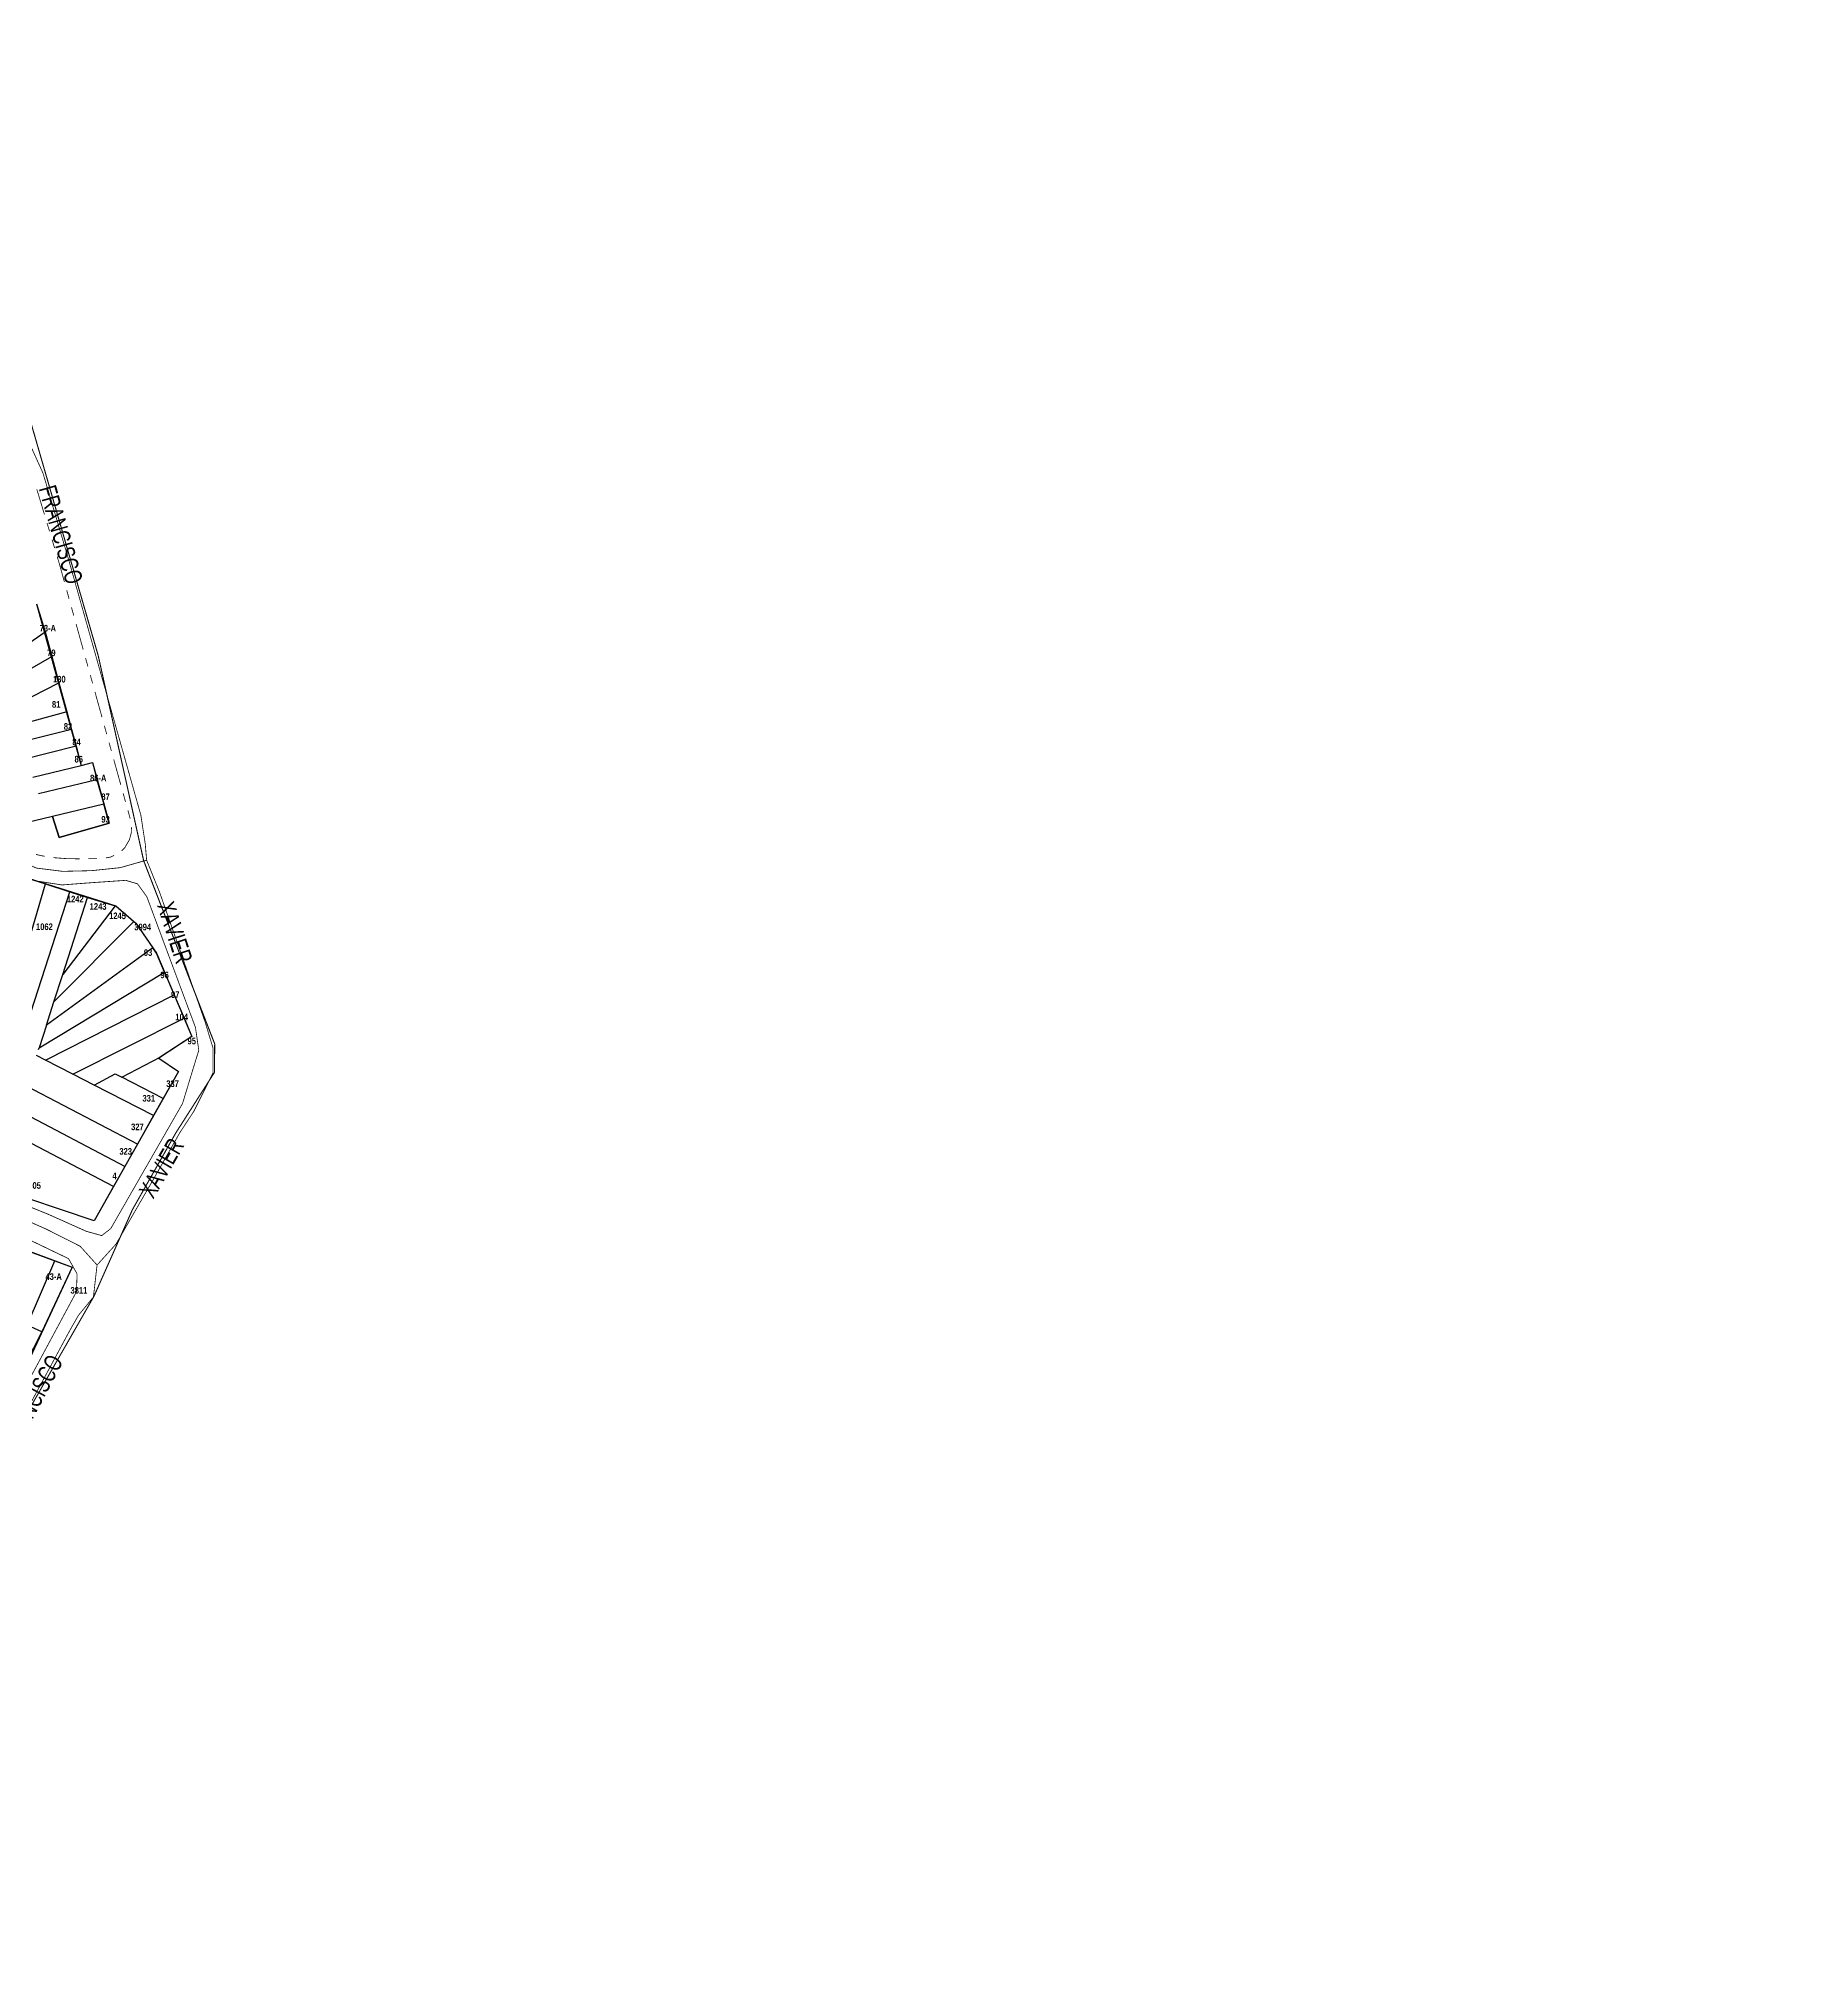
# Model space of a CAD drawing. Extents: x 203136 to 205923, y 4839890 to 4842982.
# Drawn here: x 205520.8 to 205923.3, y 4839889.9 to 4840331.5 of the extents above; entities that cross this region are included whole.
import ezdxf
from ezdxf.enums import TextEntityAlignment as Align

# ---------------------------------------------------------------- set-up
doc = ezdxf.new("R2010")
doc.units = 0
doc.header["$LTSCALE"] = 1.5
doc.header["$MEASUREMENT"] = 0
doc.linetypes.add('TRACO_25', pattern=[8, 3, -1, 1, -1, 1, -1])
for name, color, linetype in [('CD_MALHA_LOTES', 40, 'CONTINUOUS'), ('LM-LIM-SETOR-FISCAL', 7, 'CONTINUOUS'), ('RU-QUADRAS', 210, 'CONTINUOUS'), ('SV-EIXO-RUA-N-PAV', 6, 'CONTINUOUS'), ('SV-RUA-NAO-PAV-S-GUIA-C-GUIA', 7, 'CONTINUOUS'), ('SV-TXT-RUA-N-PAV-S-GUIA-C-GUIA', 7, 'CONTINUOUS'), ('Th_NmrPort', 1, 'CONTINUOUS')]:
    doc.layers.add(name, color=color, linetype=linetype)
doc.styles.add('3488-42-2D_TXTB$0$ARIAL', font='ARIAL.TTF')
doc.styles.get("Standard").update_dxf_attribs({"font": 'swisscbo.ttf'})
doc.linetypes.add('Limite', pattern='A,20,-3,[130,ltypeshp.shx,S=6.35,R=0,X=0,Y=0],-3,20', length=46)

msp = doc.modelspace()

# ---------------------------------------------------------------- linework, layer by layer
at = {"layer": 'CD_MALHA_LOTES', "linetype": 'Continuous', "flags": 128}
for points in [[(205520.24, 4840202.78), (205522.23, 4840196.4)], [(205498.3, 4840179.89), (205522.23, 4840196.4)], [(205522.23, 4840196.4), (205523.74, 4840190.8)], [(205503.09, 4840178.95), (205523.74, 4840190.8)], [(205523.74, 4840190.8), (205525.34, 4840184.84)], [(205513.35, 4840178.67), (205525.34, 4840184.84)], [(205525.34, 4840184.84), (205527.13, 4840178.21)], [(205528.21, 4840174.22), (205511.74, 4840170.09)], [(205527.13, 4840178.21), (205512.52, 4840174.21)], [(205527.13, 4840178.21), (205528.21, 4840174.22)], [(205528.21, 4840174.22), (205529.25, 4840170.36)], [(205529.25, 4840170.36), (205510.93, 4840165.74)], [(205529.25, 4840170.36), (205530.42, 4840166.01)], [(205519.39, 4840163.31), (205530.42, 4840166.01)], [(205530.42, 4840166.01), (205532.99, 4840166.64)], [(205532.99, 4840166.64), (205533.99, 4840162.71)], [(205533.99, 4840162.71), (205520.66, 4840159.52)], [(205533.99, 4840162.71), (205535.58, 4840157.15)], [(205523.92, 4840154.36), (205525.38, 4840149.56), (205536.81, 4840152.85), (205535.58, 4840157.15)], [(205535.58, 4840157.15), (205523.92, 4840154.36)], [(205523.92, 4840154.36), (205517.91, 4840152.92)], [(205511.88, 4840103.75), (205522.28, 4840139.01)], [(205516.49, 4840140.87), (205522.28, 4840139.01)], [(205522.28, 4840139.01), (205527.85, 4840137.21)], [(205516.59, 4840102.42), (205527.85, 4840137.21)], [(205526.22, 4840118.39), (205531.87, 4840135.92)], [(205527.85, 4840137.21), (205531.87, 4840135.92)], [(205531.87, 4840135.92), (205538.15, 4840134.05)], [(205542.42, 4840130.46), (205524.22, 4840112.18)], [(205538.15, 4840134.05), (205526.22, 4840118.39)], [(205538.15, 4840134.05), (205538.34, 4840133.99), (205542.42, 4840130.46)], [(205542.42, 4840130.46), (205542.88, 4840130.07), (205546.76, 4840124.45)], [(205546.76, 4840124.45), (205522.49, 4840106.82)], [(205549.42, 4840118.93), (205547.59, 4840123.25), (205546.76, 4840124.45)], [(205520.84, 4840101.7), (205549.42, 4840118.93)], [(205524.22, 4840112.18), (205526.22, 4840118.39)], [(205549.42, 4840118.93), (205551.61, 4840113.74)], [(205522.27, 4840098.88), (205551.61, 4840113.74)], [(205522.49, 4840106.82), (205524.22, 4840112.18)], [(205551.61, 4840113.74), (205553.87, 4840108.39)], [(205528.52, 4840095.68), (205553.87, 4840108.39)], [(205553.87, 4840108.39), (205555.63, 4840104.22), (205548.4, 4840099.51)], [(205522.49, 4840106.82), (205520.84, 4840101.7)], [(205522.27, 4840098.88), (205520.26, 4840099.91)], [(205520.7, 4840101.25), (205520.84, 4840101.7)], [(205528.52, 4840095.68), (205522.27, 4840098.88)], [(205539.69, 4840094.97), (205548.4, 4840099.51)], [(205548.4, 4840099.51), (205548.12, 4840099.33), (205552.57, 4840096.27), (205549.12, 4840090.16)], [(205533.39, 4840093.19), (205528.52, 4840095.68)], [(205533.39, 4840093.19), (205538.16, 4840095.75), (205539.69, 4840094.97)], [(205549.12, 4840090.16), (205539.69, 4840094.97)], [(205543.25, 4840079.75), (205517.96, 4840092.94)], [(205546.92, 4840086.26), (205533.39, 4840093.19)], [(205549.12, 4840090.16), (205546.92, 4840086.26)], [(205540.35, 4840074.62), (205516.13, 4840087.37)], [(205546.92, 4840086.26), (205543.25, 4840079.75)], [(205537.78, 4840070.05), (205514.45, 4840082.28)], [(205543.25, 4840079.75), (205540.35, 4840074.62)], [(205537.78, 4840070.05), (205533.36, 4840062.22), (205510.74, 4840069.81), (205511.27, 4840072.61)], [(205540.35, 4840074.62), (205537.78, 4840070.05)], [(205517.42, 4840055.75), (205524.4, 4840053.16)], [(205518.14, 4840038.49), (205524.4, 4840053.16)], [(205524.4, 4840053.16), (205528.33, 4840051.7), (205521.47, 4840037)], [(205521.47, 4840037), (205517.76, 4840029.65)], [(205521.47, 4840037), (205518.14, 4840038.49)]]:
    msp.add_lwpolyline(points, dxfattribs=at)
at = {"layer": 'LM-LIM-SETOR-FISCAL', "linetype": 'Limite', "ltscale": 0.1, "flags": 128}
msp.add_lwpolyline([(205796.637551, 4840879.134685, 0.25, 0.25, 0), (205808.48727, 4840856.309356, 0.25, 0.25, 0), (205816.796096, 4840831.429166, 0.25, 0.25, 0), (205829.551494, 4840801.498184, 0.25, 0.25, 0), (205834.603136, 4840789.879406, 0.25, 0.25, 0), (205840.59, 4840778.23, 0.25, 0.25, 0), (205847.483918, 4840761.167439, 0.25, 0.25, 0), (205854.08, 4840746.99, 0.25, 0.25, 0), (205877.51, 4840691.54, 0.25, 0.25, 0), (205884.885858, 4840672.908494, 0.25, 0.25, 0), (205901.13444, 4840629.162311, 0.25, 0.25, 0), (205904.259167, 4840621.03802, 0.25, 0.25, 0), (205906.967264, 4840612.705414, 0.25, 0.25, 0), (205909.675361, 4840602.289656, 0.25, 0.25, 0), (205911.34, 4840594.51, 0.25, 0.25, 0), (205912.69, 4840584.83, 0.25, 0.25, 0), (205913.98, 4840572.23, 0.25, 0.25, 0), (205913.32, 4840564.48, 0.25, 0.25, 0), (205914.03, 4840545.8, 0.25, 0.25, 0), (205913.91, 4840549.03, 0.25, 0.25, 0), (205914.63, 4840531, 0.25, 0.25, 0), (205917.39, 4840498.82, 0.25, 0.25, 0), (205919.73, 4840454.56, 0.25, 0.25, 0), (205923.14, 4840407.79, 0.25, 0.25, 0), (205897.79, 4840407.51, 0.25, 0.25, 0), (205858.91, 4840407.06, 0.25, 0.25, 0), (205796.08, 4840405.24, 0.25, 0.25, 0), (205764.26, 4840405.98, 0.25, 0.25, 0), (205736.74, 4840400.96, 0.25, 0.25, 0), (205726.05, 4840399.81, 0.25, 0.25, 0), (205697.41, 4840396.68, 0.25, 0.25, 0), (205662.09, 4840393.46, 0.25, 0.25, 0), (205636.95, 4840391.19, 0.25, 0.25, 0), (205616.4, 4840390.16, 0.25, 0.25, 0), (205576.04, 4840387.63, 0.25, 0.25, 0), (205567, 4840387.4, 0.25, 0.25, 0), (205549.68, 4840367.85, 0.25, 0.25, 0), (205538.067517, 4840352.483878, 0.25, 0.25, 0), (205492.4, 4840341.86, 0.25, 0.25, 0), (205506.65, 4840286.68, 0.25, 0.25, 0), (205534.31, 4840190.98, 0.25, 0.25, 0), (205544.65, 4840144.32, 0.25, 0.25, 0), (205560.85, 4840102.55, 0.25, 0.25, 0), (205560.78, 4840096.06, 0.25, 0.25, 0), (205552, 4840082.31, 0.25, 0.25, 0), (205542.1, 4840064.81, 0.25, 0.25, 0), (205533.33, 4840045.06, 0.25, 0.25, 0), (205512.8, 4840009.23, 0.25, 0.25, 0), (205504.55, 4839990.93, 0.25, 0.25, 0), (205495.61, 4839960.4, 0.25, 0.25, 0), (205494.7, 4839946.99, 0.25, 0.25, 0), (205488.84, 4839943.92, 0.25, 0.25, 0), (205481.22, 4839947.04, 0.25, 0.25, 0), (205441.48, 4839954.26, 0.25, 0.25, 0), (205421.36, 4839957.89, 0.25, 0.25, 0), (205314.35, 4839973.26, 0.25, 0.25, 0), (205291.86, 4839974.37, 0.25, 0.25, 0), (205200.91, 4839976.33, 0.25, 0.25, 0), (205183.28, 4839976.72, 0.25, 0.25, 0), (205166.57, 4839976.23, 0.25, 0.25, 0), (205097.95, 4839974.93, 0.25, 0.25, 0), (205037.73, 4839972.91, 0.25, 0.25, 0), (204995.55, 4839971.58, 0.25, 0.25, 0), (204940.72, 4839991.63, 0.25, 0.25, 0), (204932.09, 4839998.44, 0.25, 0.25, 0), (204928.74, 4839994.95, 0.25, 0.25, 0), (204913.47, 4839976.19, 0.25, 0.25, 0), (204908.3, 4839968.72, 0.25, 0.25, 0), (204905.09, 4839962.5, 0.25, 0.25, 0), (204893.29, 4839968.65, 0.25, 0.25, 0), (204883.26, 4839970.95, 0.25, 0.25, 0), (204868.8, 4839976.99, 0.25, 0.25, 0), (204861.053542, 4839982.681503, 0.25, 0.25, 0), (204800.909102, 4839981.356998, 0.25, 0.25, 0), (204731.877092, 4839979.439442, 0.25, 0.25, 0), (204696.03, 4839979.76, 0.25, 0.25, 0), (204664.74, 4839978.06, 0.25, 0.25, 0), (204636.84, 4839977.55, 0.25, 0.25, 0), (204557.699106, 4839978.800257, 0.25, 0.25, 0), (204516.152063, 4839974.32596, 0.25, 0.25, 0), (204352.520633, 4839956.428773, 0.25, 0.25, 0), (204250.25099, 4839944.923438, 0.25, 0.25, 0), (204195.281056, 4839939.809956, 0.25, 0.25, 0), (204097.805302, 4839928.943806, 0.25, 0.25, 0), (204039.000257, 4839922.551953, 0.25, 0.25, 0), (204030.690849, 4839922.551953, 0.25, 0.25, 0), (203988.15, 4839917.93, 0.18, 0.18, 0), (203988.14, 4839917.59, 0.25, 0.25, 0), (203919.472612, 4839909.768248, 0.25, 0.25, 0), (203890.070089, 4839906.572321, 0.25, 0.25, 0), (203815.393881, 4839897.540816, 0.25, 0.25, 0), (203772.628171, 4839890.109255, 0.25, 0.25, 0), (203777.302692, 4839897.541428, 0.25, 0.25, 0), (203783.27, 4839903.66, 0.25, 0.25, 0), (203892.75, 4840066.08, 0.25, 0.25, 0), (203872.83, 4840076.81, 0.25, 0.25, 0), (203836.8, 4840099.66, 0.25, 0.25, 0), (203772.86, 4840143.28, 0.25, 0.25, 0), (203681.29, 4840204.82, 0.25, 0.25, 0), (203664.64, 4840215.67, 0.25, 0.25, 0), (203605.82, 4840255.28, 0.25, 0.25, 0), (203559.67, 4840284.61, 0.25, 0.25, 0), (203528.03, 4840306, 0.25, 0.25, 0), (203497.1, 4840325.04, 0.25, 0.25, 0), (203475.133068, 4840329.93495, 0.25, 0.25, 0)], format="xyseb", dxfattribs=at)
at = {"layer": 'RU-QUADRAS', "color": 6, "linetype": 'Continuous'}
msp.add_lwpolyline([(205520.24, 4840202.78), (205530.42, 4840166.01), (205532.99, 4840166.64), (205536.81, 4840152.85), (205525.38, 4840149.56), (205523.92, 4840154.36), (205517.91, 4840152.92)], dxfattribs=at)
msp.add_lwpolyline([(205296.28, 4840152.16), (205310.69, 4840184.12, -0.0158818404), (205364.13, 4840163.51), (205365, 4840165.95), (205383.69, 4840160.72), (205383.86, 4840162.99), (205426.39, 4840158.27), (205453.02, 4840154.6), (205511.27, 4840142.55), (205538.34, 4840133.99), (205542.88, 4840130.07), (205547.59, 4840123.25), (205555.63, 4840104.22), (205548.12, 4840099.33), (205552.57, 4840096.27), (205533.36, 4840062.22), (205510.74, 4840069.81), (205511.27, 4840072.61, -0.0229911433), (205466.91, 4840086.49), (205466.21, 4840083.35), (205439.23, 4840092.26), (205438.35, 4840091.38), (205330.08, 4840126.22, 0.0223516869)], format="xyb", close=True, dxfattribs=at)
msp.add_lwpolyline([(205392.8, 4840048.65), (205409.2, 4840089.71), (205446.63, 4840078.92), (205496.92, 4840063.36), (205528.33, 4840051.7), (205509.12, 4840010.54), (205441.42, 4840034.74), (205441.01, 4840033.33)], close=True, dxfattribs=at)
at = {"layer": 'SV-EIXO-RUA-N-PAV', "const_width": 0.18}
for points in [[(205235.369528, 4840247.519318), (205245.803994, 4840238.854985), (205248.750434, 4840236.880657), (205252.511865, 4840232.84585), (205273.380798, 4840215.610348), (205294.948466, 4840198.328263), (205305.196603, 4840194.787998), (205312.649793, 4840189.757095), (205331.143021, 4840181.325674), (205363.051991, 4840170.052724), (205374.837348, 4840167.816766), (205427.522085, 4840163.4846), (205452.117613, 4840159.944334), (205470.750588, 4840156.590399), (205499.119293, 4840150.814177), (205504.336526, 4840149.509868), (205509.833253, 4840147.367076), (205520.176437, 4840142.623689), (205526.183689, 4840141.870348), (205532.755808, 4840142.024672), (205539.319937, 4840142.708832), (205545.335178, 4840144.420742)], [(205518.449531, 4840239.807321), (205521.714819, 4840232.58601), (205527.491868, 4840213.119868), (205544.006692, 4840154.72144), (205545.011396, 4840148.190864), (205545.335178, 4840144.420742), (205548.276685, 4840137.139118), (205558.70049, 4840107.437552), (205560.458722, 4840101.597709), (205560.471184, 4840095.969036), (205556.063142, 4840087.155088), (205552.923441, 4840082.382743), (205546.518452, 4840071.079822), (205538.355231, 4840056.95117), (205534.038724, 4840052.181979), (205533.206123, 4840044.89472), (205529.815246, 4840040.750316), (205527.805838, 4840037.233851), (205512.672482, 4840009.16493)], [(205321.582766, 4840124.197656), (205344.554852, 4840115.914865), (205400.525879, 4840097.66277), (205465.232929, 4840078.11812), (205512.675346, 4840064.685628), (205522.392468, 4840060.398663), (205530.180455, 4840056.468944), (205534.038724, 4840052.181979)]]:
    msp.add_lwpolyline(points, dxfattribs=at)
at = {"layer": 'SV-RUA-NAO-PAV-S-GUIA-C-GUIA', "const_width": 0.18}
for points in [[(205520.313658, 4840228.899926), (205522.052654, 4840223.157462)], [(205522.63232, 4840221.243307), (205523.211986, 4840219.329153)], [(205523.791651, 4840217.414998), (205524.371317, 4840215.500844)], [(205524.950982, 4840213.586689), (205525.240815, 4840212.629612)], [(205525.240815, 4840212.629612), (205525.38, 4840212.17)], [(205525.38, 4840212.17), (205526.590725, 4840207.815403)], [(205527.126471, 4840205.888494), (205527.662217, 4840203.961586)], [(205528.197962, 4840202.034677), (205528.733708, 4840200.107768)], [(205529.269454, 4840198.18086), (205530.876691, 4840192.400134)], [(205531.412436, 4840190.473226), (205531.948182, 4840188.546317)], [(205532.483928, 4840186.619409), (205533.019674, 4840184.6925)], [(205533.555419, 4840182.765592), (205535.162656, 4840176.984866)], [(205535.698402, 4840175.057957), (205536.234148, 4840173.131049)], [(205536.769893, 4840171.20414), (205537.305639, 4840169.277232)], [(205537.841385, 4840167.350323), (205539.448622, 4840161.569598)], [(205539.984368, 4840159.642689), (205540.520113, 4840157.71578)], [(205541.055859, 4840155.788872), (205541.591605, 4840153.861963)], [(205541.895046, 4840151.891661), (205541.836828, 4840150.893357)], [(205540.847862, 4840148.09915), (205540.355521, 4840147.24522)], [(205541.409696, 4840149.07361), (205540.847862, 4840148.09915)], [(205541.641011, 4840149.917664), (205541.409696, 4840149.07361)], [(205541.817481, 4840150.561594), (205541.641011, 4840149.917664)], [(205541.836828, 4840150.893357), (205541.817481, 4840150.561594)], [(205521.251517, 4840145.457066), (205520.131195, 4840145.72647)], [(205522.085044, 4840145.302479), (205521.251517, 4840145.457066)], [(205524.22, 4840144.98), (205524.061753, 4840145.001526)], [(205525.05794, 4840144.917132), (205524.22, 4840144.98)], [(205527.020464, 4840144.769887), (205525.05794, 4840144.917132)], [(205527.05242, 4840144.769347), (205527.020464, 4840144.769887)], [(205530.00428, 4840144.718944), (205527.05242, 4840144.769347)], [(205530.051988, 4840144.719287), (205530.00428, 4840144.718944)], [(205534.051677, 4840144.767214), (205532.05189, 4840144.738039)], [(205537.108629, 4840145.118151), (205536.042671, 4840144.931264)], [(205537.933863, 4840145.519791), (205537.108629, 4840145.118151)], [(205540.355521, 4840147.24522), (205539.636244, 4840146.530061)]]:
    msp.add_lwpolyline(points, dxfattribs=at)
at = {"layer": 'SV-RUA-NAO-PAV-S-GUIA-C-GUIA', "linetype": 'TRACO_25', "const_width": 0.18}
for points in [[(205519.83, 4840139.74), (205526.05, 4840138.77), (205532.03, 4840139.23), (205540.57, 4840139.82), (205543.25, 4840139.03), (205545.38, 4840136.09), (205556.46, 4840106.31), (205557.22, 4840101.09), (205556.05, 4840097.32), (205553.52, 4840088.99), (205537.16, 4840060.49), (205535.11, 4840058.89), (205531.61, 4840059.86), (205522.9, 4840063.75), (205513.2, 4840067.69)], [(205511.75, 4840061.23), (205527.54, 4840053.64), (205529.49, 4840050.17), (205529.34, 4840046.09), (205510.17, 4840010.4), (205508.21, 4840008.35), (205505.74, 4840008.21), (205456, 4840025.14), (205411.93, 4840038.9), (205391.75, 4840045.9), (205393.24, 4840050.58), (205401.63, 4840071.93), (205409.13, 4840090.64)]]:
    msp.add_lwpolyline(points, dxfattribs=at)

# ---------------------------------------------------------------- texts
at = {"layer": 'SV-TXT-RUA-N-PAV-S-GUIA-C-GUIA', "style": '3488-42-2D_TXTB$0$ARIAL', "width": 0.7}
for s, rotation, p in [('FRANCISCO', 286, (205520.719912, 4840229.095117)), ('XAVIER', 288, (205547.673423, 4840134.141245)), ('XAVIER', 60, (205546.843274, 4840067.073872)), ('FRANCISCO', 62, (205515.627662, 4840009.978649))]:
    msp.add_text(s, height=4, rotation=rotation, dxfattribs=at).set_placement(p)
at = {"layer": 'Th_NmrPort', "color": 1}
for s, p in [('73-A', (205520.958554, 4840197.267271)), ('79', (205522.668554, 4840191.647271)), ('130', (205524.008554, 4840185.647271)), ('81', (205523.768554, 4840179.897271)), ('82', (205526.458554, 4840174.887271)), ('84', (205528.418554, 4840171.337271)), ('86', (205528.908554, 4840167.427271)), ('86-A', (205532.448554, 4840163.137271)), ('87', (205535.018554, 4840158.857271)), ('93', (205535.018554, 4840153.717271)), ('1242', (205527.168554, 4840135.567271)), ('1243', (205532.358554, 4840133.867271)), ('1062', (205520.128554, 4840129.247271)), ('1245', (205536.788554, 4840131.737271)), ('3994', (205542.528554, 4840129.187271)), ('93', (205544.708554, 4840123.367271)), ('96', (205548.478554, 4840118.267271)), ('97', (205550.898554, 4840113.767271)), ('104', (205551.878554, 4840108.667271)), ('95', (205554.668554, 4840103.207271)), ('331', (205544.386015, 4840090.176794)), ('337', (205549.808554, 4840093.497271)), ('327', (205541.798554, 4840083.657271)), ('323', (205539.128554, 4840078.077271)), ('4', (205537.548554, 4840072.487271)), ('305', (205518.368554, 4840070.307271)), ('43-A', (205522.288554, 4840049.557271)), ('3811', (205527.988554, 4840046.417271))]:
    msp.add_text(s, height=1.5, dxfattribs=at).set_placement(p, align=Align.MIDDLE_LEFT)

doc.saveas('drawing.dxf')
